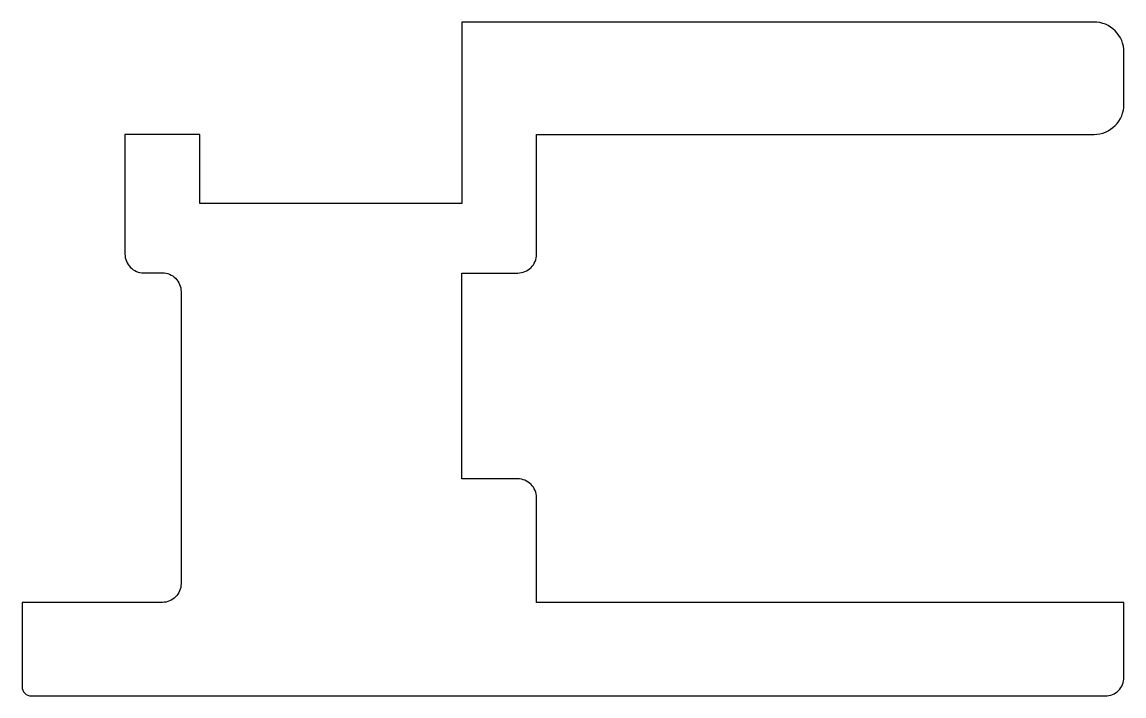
# Model space of a CAD drawing. Extents: x 161.3 to 190.7, y 218.3 to 236.3.
import ezdxf

# ---------------------------------------------------------------- set-up
doc = ezdxf.new("R2010")
doc.units = 0
doc.layers.get('0').update_dxf_attribs({"linetype": 'CONTINUOUS'})

msp = doc.modelspace()

# ---------------------------------------------------------------- linework, layer by layer
msp.add_lwpolyline([(161.284, 218.53, 0.414214), (161.534, 218.28), (190.235, 218.28, 0.414214), (190.735, 218.78), (190.735, 220.78), (175.034, 220.78), (175.034, 223.58, 0.414214), (174.534, 224.08), (173.035, 224.08), (173.035, 229.58), (174.534, 229.58, 0.414214), (175.034, 230.08), (175.034, 233.285), (189.935, 233.285, 0.414214), (190.735, 234.085), (190.735, 235.485, 0.414214), (189.935, 236.285), (173.035, 236.285), (173.035, 231.435), (166.035, 231.435), (166.035, 233.285), (164.034, 233.285), (164.034, 230.085, 0.414214), (164.534, 229.585), (165.034, 229.585, -0.414214), (165.534, 229.085), (165.534, 221.28, -0.414214), (165.034, 220.78), (161.284, 220.78)], format="xyb", close=True)

doc.saveas('drawing.dxf')
